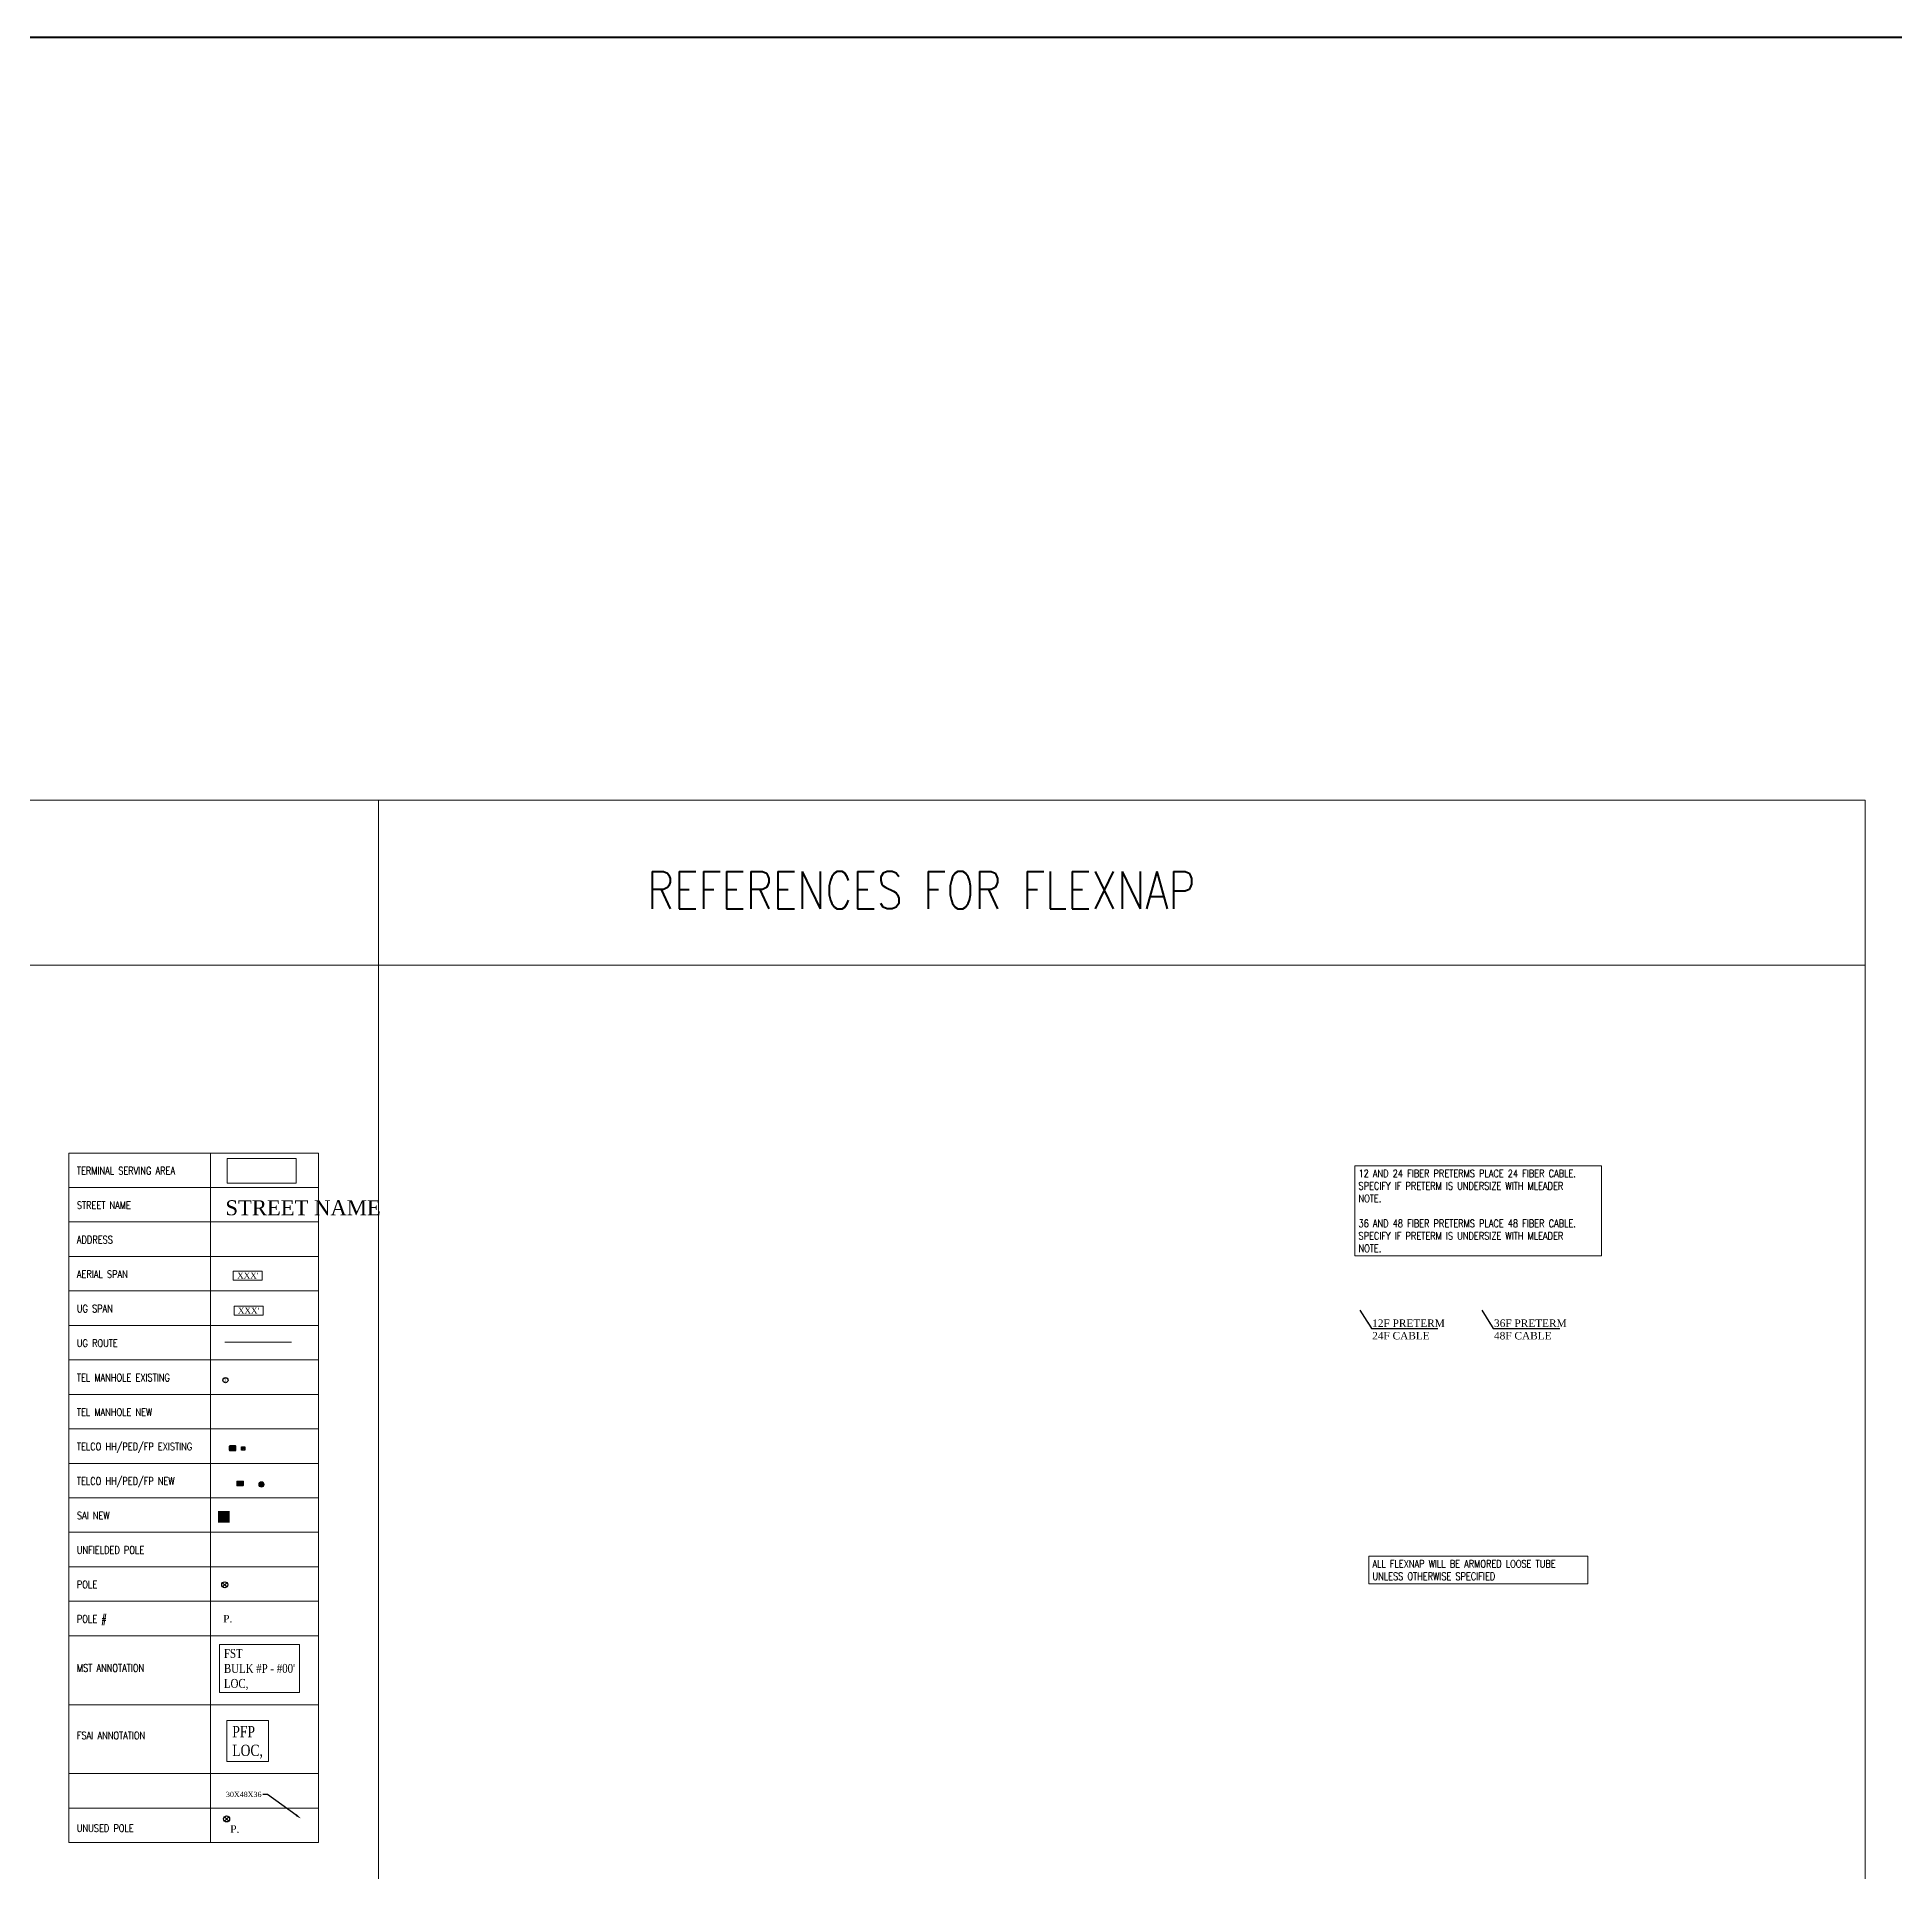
# Model space of a CAD drawing. Header units: feet. Extents: x 865220 to 2866543, y -2240498 to 973965.
# Drawn here: x 2858381 to 2859621, y 956159 to 957383 of the extents above; entities that cross this region are included whole.
import ezdxf
from ezdxf import colors
from ezdxf.entities.mleader import LeaderData, LeaderLine
from ezdxf.enums import TextEntityAlignment as Align
from ezdxf.math import Vec2, Vec3

# ---------------------------------------------------------------- set-up
doc = ezdxf.new("R2010")
doc.units = ezdxf.units.FT
doc.header["$LTSCALE"] = 0.015
doc.header["$MEASUREMENT"] = 0
doc.set_wipeout_variables(frame=1)
for name, color, linetype in [('DETAIL', 7, 'Continuous'), ('FOOTAGE', 7, 'Continuous'), ('NOTES', 7, 'Continuous'), ('pole', 30, 'Continuous'), ('PROP_TEL', 6, 'Continuous'), ('STREET NAME', 7, 'Continuous'), ('TELEPHONE STRUCT-EX', 30, 'Continuous'), ('TELEPHONE STRUCT-PROP', 6, 'Continuous'), ('TERMINAL SERVING AREAS', 1, 'Continuous'), ('TERMINALS', 7, 'Continuous'), ('UNDERGROUND', 6, 'UNDERGROUND'), ('UNUSED POLES', 255, 'Continuous')]:
    doc.layers.add(name, color=color, linetype=linetype)
doc.layers.add('RUNNING LINE (UNDERGROUND)', color=10, linetype='Continuous', lineweight=40)
doc.layers.add('WORK BOUNDARY', color=110, linetype='Continuous', lineweight=40)
doc.layers.add('TEMPLATE REFERENCE', color=2, linetype='Continuous', plot=False)
doc.styles.add('Dimensions 100', font='arial.ttf')
doc.styles.add('LINETXT', font='txt.shx', dxfattribs={"height": 0.07})
doc.styles.add('RS332', font='romans.shx', dxfattribs={"width": 0.8})
doc.styles.add('SIMPLEX', font='times.ttf', dxfattribs={"width": 0.8})
doc.styles.get("Standard").update_dxf_attribs({"font": 'times.ttf'})
doc.styles.add('Utilities', font='arial.ttf', dxfattribs={"height": 2.5})
doc.linetypes.add('UNDERGROUND', pattern='A,2.25,-0.25,["UG",LINETXT,S=2,R=0,X=0,Y=-0.1],-0.55', length=3.05)

# ---------------------------------------------------------------- blocks, each defined once
blk = doc.blocks.new('TELPED')
at = {"linetype": 'Continuous', "flags": 128}
blk.add_lwpolyline([(0.28, 0.28), (0.28, -0.28), (-0.28, -0.28), (-0.28, 0.28)], close=True, dxfattribs=at)
blk = doc.blocks.new('TELEPHONE PEDESTAL')
at = {"layer": 'TELEPHONE STRUCT-EX'}
for p, q in [((-1.1, 1.1), (1.1, -1.1)), ((1.1, 1.1), (-1.1, -1.1))]:
    blk.add_line(p, q, dxfattribs=at)
at = {"layer": 'TELEPHONE STRUCT-EX', "xscale": 4, "yscale": 4, "zscale": 4}
blk.add_blockref('TELPED', (0, 0), dxfattribs=at)
blk = doc.blocks.new('TELEPHONE MANHOLE')
at = {"layer": 'TELEPHONE STRUCT-EX'}
blk.add_circle((0, 0), 1.76, dxfattribs=at)
at = {"layer": 'TELEPHONE STRUCT-EX', "style": 'SIMPLEX'}
blk.add_text('T', height=2, dxfattribs=at).set_placement((0, 0), align=Align.MIDDLE_CENTER)
blk = doc.blocks.new('EX HH')
at = {"ltscale": 40, "true_color": 0xffffff}
h = blk.add_hatch(color=7, dxfattribs=at)
h.dxf.hatch_style = 1
h.paths.add_polyline_path([(-0.061, -0.031, 0.414214), (-0.046, -0.046), (0.046, -0.046, 0.414214), (0.061, -0.031), (0.061, 0.031, 0.414214), (0.046, 0.046), (-0.046, 0.046, 0.414214), (-0.061, 0.031)])
at = {"color": 30, "const_width": 0.005, "flags": 128}
blk.add_lwpolyline([(-0.061, 0.031), (-0.061, -0.031, 0.414214), (-0.046, -0.046), (0.046, -0.046, 0.414214), (0.061, -0.031), (0.061, 0.031, 0.414214), (0.046, 0.046), (-0.046, 0.046, 0.414214)], format="xyb", close=True, dxfattribs=at)
at = {"layer": 'RUNNING LINE (UNDERGROUND)', "color": 7, "lineweight": -3, "flags": 128}
blk.add_lwpolyline([(-0.054, 0.031), (-0.054, -0.031, 0.414214), (-0.046, -0.038), (0.046, -0.038, 0.414214), (0.054, -0.031), (0.054, 0.031, 0.414214), (0.046, 0.038), (-0.046, 0.038, 0.414214)], format="xyb", close=True, dxfattribs=at)
at = {"layer": 'TELEPHONE STRUCT-PROP', "color": 30, "style": 'Utilities'}
blk.add_text('HH', height=0.05, dxfattribs=at).set_placement((0, 0), align=Align.MIDDLE_CENTER)
blk = doc.blocks.new('PFP')
at = {"color": 6}
blk.add_wipeout([(-0.121, 0.121), (0.121, 0.121), (0.121, -0.121), (-0.121, -0.121)], dxfattribs=at)
at = {"ltscale": 40, "true_color": 0xffffff}
h = blk.add_hatch(color=7, dxfattribs=at)
h.dxf.hatch_style = 1
h.paths.add_polyline_path([(-0.121, -0.121), (0.121, -0.121), (0.121, 0.121), (-0.121, 0.121)])
at = {"layer": 'RUNNING LINE (UNDERGROUND)', "color": 6, "lineweight": 0, "const_width": 0.0181, "flags": 128}
blk.add_lwpolyline([(-0.121, 0.121), (0.121, 0.121), (0.121, -0.121), (-0.121, -0.121)], close=True, dxfattribs=at)
at = {"layer": 'RUNNING LINE (UNDERGROUND)', "color": 18, "lineweight": 0, "true_color": 0x000000, "const_width": 0.0181, "flags": 128}
for points in [[(-0.084, -0.084), (0.084, 0.084)], [(-0.084, 0.084), (0.084, -0.084)]]:
    blk.add_lwpolyline(points, dxfattribs=at)
blk = doc.blocks.new('NEW HH')
at = {"ltscale": 40, "true_color": 0xffffff}
h = blk.add_hatch(color=7, dxfattribs=at)
h.dxf.hatch_style = 1
h.paths.add_polyline_path([(-0.061, -0.031, 0.414214), (-0.046, -0.046), (0.046, -0.046, 0.414214), (0.061, -0.031), (0.061, 0.031, 0.414214), (0.046, 0.046), (-0.046, 0.046, 0.414214), (-0.061, 0.031)])
at = {"layer": 'RUNNING LINE (UNDERGROUND)', "color": 6, "lineweight": 0, "const_width": 0.005, "flags": 128}
blk.add_lwpolyline([(-0.061, 0.031), (-0.061, -0.031, 0.414214), (-0.046, -0.046), (0.046, -0.046, 0.414214), (0.061, -0.031), (0.061, 0.031, 0.414214), (0.046, 0.046), (-0.046, 0.046, 0.414214)], format="xyb", close=True, dxfattribs=at)
at = {"layer": 'TELEPHONE STRUCT-PROP', "color": 18, "true_color": 0x000000, "style": 'Utilities'}
blk.add_text('HH', height=0.05, dxfattribs=at).set_placement((0, 0), align=Align.MIDDLE_CENTER)
blk = doc.blocks.new('Proposed FlowerPot')
at = {"lineweight": 5, "ltscale": 100, "true_color": 0xffffff}
h = blk.add_hatch(color=7, dxfattribs=at)
h.dxf.hatch_style = 1
h.paths.add_polyline_path([(-0.06, 0, 0.414214), (0, -0.06, 0.414214), (0.06, 0, 0.414214), (0, 0.06, 0.414214)])
at = {"lineweight": 5, "ltscale": 100}
blk.add_circle((0, 0), 0.0604, dxfattribs=at)
at = {"layer": 'RUNNING LINE (UNDERGROUND)', "color": 6, "lineweight": 5, "const_width": 0.00907, "flags": 128}
blk.add_lwpolyline([(-0.06, 0, -0.414214), (0, 0.06, -0.414214), (0.06, 0, -0.414214), (0, -0.06, -0.414214), (-0.06, 0)], format="xyb", dxfattribs=at)
at = {"color": 18, "linetype": 'ByBlock', "lineweight": 5, "ltscale": 100, "true_color": 0x000000, "style": 'Dimensions 100'}
blk.add_text('F', height=0.0744, dxfattribs=at).set_placement((-0.029, -0.037))
blk = doc.blocks.new('JOINT USE POLE')
at = {"layer": 'TELEPHONE STRUCT-EX', "color": 0}
for p, q in [((1.4, 1.4), (-1.4, -1.4)), ((-1.4, 1.4), (1.4, -1.4))]:
    blk.add_line(p, q, dxfattribs=at)
blk.add_circle((0, 0), 2, dxfattribs=at)

msp = doc.modelspace()

# ---------------------------------------------------------------- linework, layer by layer
at = {"layer": 'TEMPLATE REFERENCE', "lineweight": 5}
msp.add_line((2856625.5, 956763.6), (2859601.1, 956763.6), dxfattribs=at)
at = {"layer": 'TEMPLATE REFERENCE', "lineweight": 5, "ltscale": 1.5}
for p, q in [((2858497.2, 956638.2), (2858497.2, 956178.2)), ((2858402.6, 956615.2), (2858569.1, 956615.2)), ((2858402.6, 956592.2), (2858569.1, 956592.2)), ((2858402.6, 956569.2), (2858569.1, 956569.2)), ((2858402.6, 956546.2), (2858569.1, 956546.2)), ((2858402.6, 956523.2), (2858569.1, 956523.2)), ((2858402.6, 956500.2), (2858569.1, 956500.2)), ((2858402.6, 956477.2), (2858569.1, 956477.2)), ((2858402.6, 956454.2), (2858569.1, 956454.2)), ((2858402.6, 956431.2), (2858569.1, 956431.2)), ((2858402.6, 956408.2), (2858569.1, 956408.2)), ((2858402.6, 956385.2), (2858569.1, 956385.2)), ((2858402.6, 956362.2), (2858569.1, 956362.2)), ((2858402.6, 956339.2), (2858569.1, 956339.2)), ((2858402.6, 956316.2), (2858569.1, 956316.2)), ((2858402.6, 956270.2), (2858569.1, 956270.2)), ((2858402.6, 956224.2), (2858569.1, 956224.2)), ((2858402.6, 956201.2), (2858569.1, 956201.2)), ((2858402.6, 956178.2), (2858561.3, 956178.2))]:
    msp.add_line(p, q, dxfattribs=at)
at = {"layer": 'TEMPLATE REFERENCE', "lineweight": 5}
msp.add_lwpolyline([(2857617.3, 956873.7), (2858609.2, 956873.7), (2858609.2, 955935.1), (2857617.3, 955935.1)], close=True, dxfattribs=at)
at = {"layer": 'TEMPLATE REFERENCE', "lineweight": 5, "ltscale": 1.5}
msp.add_lwpolyline([(2858402.6, 956638.2), (2858569.1, 956638.2), (2858569.1, 956178.2), (2858402.6, 956178.2)], close=True, dxfattribs=at)
at = {"layer": 'TERMINAL SERVING AREAS', "lineweight": 5, "ltscale": 1.5, "flags": 128}
msp.add_lwpolyline([(2858508.2, 956618.2), (2858508.2, 956634.6), (2858554.3, 956634.6), (2858554.3, 956618.2)], close=True, dxfattribs=at)
at = {"layer": 'UNDERGROUND', "color": 6, "lineweight": 5, "ltscale": 1.5, "flags": 128}
msp.add_lwpolyline([(2858506.7, 956512.1), (2858551.2, 956512.1)], dxfattribs=at)
at = {"layer": 'WORK BOUNDARY', "lineweight": 50}
msp.add_lwpolyline([(2854341.3, 957382.6), (2866543, 957382.6), (2866543, 953481.9), (2854341.3, 953481.9)], close=True, dxfattribs=at)

# ---------------------------------------------------------------- block references
at = {"layer": 'pole', "lineweight": 5}
msp.add_blockref('JOINT USE POLE', (2858506.6, 956350.2), dxfattribs=at)
at = {"layer": 'PROP_TEL', "lineweight": 5}
for name, p, xscale, yscale, zscale in [('NEW HH', (2858516.9, 956417.8), 40, 40, 40), ('Proposed FlowerPot', (2858531.1, 956417.1), 30, 30, 30)]:
    msp.add_blockref(name, p, dxfattribs=dict(at, xscale=xscale, yscale=yscale, zscale=zscale))
at = {"layer": 'TELEPHONE STRUCT-EX', "lineweight": 5}
for name, p, xscale, yscale, zscale in [('TELEPHONE MANHOLE', (2858507.1, 956486.7), 0.9768868823137693, 0.9768868823137693, 0.9768868823137693), ('EX HH', (2858511.9, 956441.3), 40, 40, 40), ('TELEPHONE PEDESTAL', (2858519, 956441.2), 0.9768868823137693, 0.9768868823137693, 0.9768868823137693)]:
    msp.add_blockref(name, p, dxfattribs=dict(at, xscale=xscale, yscale=yscale, zscale=zscale))
at = {"layer": 'UNUSED POLES', "lineweight": 5}
msp.add_blockref('JOINT USE POLE', (2858507.9, 956194), dxfattribs=at)

# ---------------------------------------------------------------- texts
at = {"layer": 'pole', "color": 30, "lineweight": 5, "ltscale": 40, "insert": (2858505.6, 956330.1), "char_height": 5, "attachment_point": 1}
msp.add_mtext('P.', dxfattribs=at)
at = {"layer": 'STREET NAME', "lineweight": 5, "ltscale": 40, "insert": (2858507.1, 956606.7), "char_height": 10, "attachment_point": 1}
msp.add_mtext('STREET NAME', dxfattribs=at)
at = {"layer": 'TEMPLATE REFERENCE', "lineweight": 5, "style": 'RS332', "width": 0.8}
for s, height, p in [('REFERENCES FOR FLEXNAP', 25, (2858788.3, 956801)), ('TERMINAL SERVING AREA', 5, (2858408, 956623.9)), ('STREET NAME', 5, (2858408, 956600.9)), ('ADDRESS', 5, (2858408, 956577.9)), ('AERIAL SPAN', 5, (2858408, 956554.9)), ('UG SPAN', 5, (2858408, 956531.9)), ('UG ROUTE', 5, (2858408, 956508.9)), ('TEL MANHOLE EXISTING', 5, (2858408, 956485.9)), ('TEL MANHOLE NEW', 5, (2858408, 956462.9)), ('TELCO HH/PED/FP EXISTING', 5, (2858408, 956439.9)), ('TELCO HH/PED/FP NEW', 5, (2858408, 956416.9)), ('SAI NEW', 5, (2858408, 956393.9)), ('UNFIELDED POLE', 5, (2858408, 956370.9)), ('POLE', 5, (2858408, 956347.9)), ('POLE #', 5, (2858408, 956324.9)), ('MST ANNOTATION', 5, (2858408, 956292.2)), ('FSAI ANNOTATION', 5, (2858408, 956247.2)), ('UNUSED POLE', 5, (2858408, 956185.3))]:
    msp.add_text(s, height=height, dxfattribs=at).set_placement(p)
at = {"layer": 'TEMPLATE REFERENCE', "lineweight": 5, "ltscale": 1.5, "char_height": 5, "attachment_point": 1, "style": 'RS332', "bg_fill": 16, "box_fill_scale": 1.5, "bg_fill_color": 256, "bg_fill_transparency": 0}
for s, insert, width in [('12 AND 24 FIBER PRETERMS PLACE 24 FIBER CABLE. SPECIFY IF PRETERM IS UNDERSIZE WITH MLEADER NOTE.\\P\\P36 AND 48 FIBER PRETERMS PLACE 48 FIBER CABLE. SPECIFY IF PRETERM IS UNDERSIZE WITH MLEADER NOTE.', (2859263.1, 956627.1), 159.669), ('ALL FLEXNAP WILL BE ARMORED LOOSE TUBE UNLESS OTHERWISE SPECIFIED', (2859272.4, 956366.7), 141.193)]:
    msp.add_mtext(s, dxfattribs=dict(at, insert=insert, width=width))
at = {"layer": 'UNUSED POLES', "color": 30, "lineweight": 5, "ltscale": 40, "insert": (2858510.3, 956189.8), "char_height": 5, "attachment_point": 1}
msp.add_mtext('P.', dxfattribs=at)

# ---------------------------------------------------------------- next in the draw order: block references
at = {"layer": 'PROP_TEL', "lineweight": 5, "xscale": 30, "yscale": 30, "zscale": 30}
msp.add_blockref('PFP', (2858506, 956395.6), dxfattribs=at)

# ---------------------------------------------------------------- next in the draw order: texts
at = {"layer": 'FOOTAGE', "lineweight": 5, "ltscale": 40, "char_height": 4, "width": 17.345, "attachment_point": 5, "bg_fill": 19, "box_fill_scale": 1.25, "bg_fill_color": 256, "bg_fill_transparency": 0}
for insert in [(2858522, 956556.5), (2858522.5, 956533.1)]:
    msp.add_mtext("\\pxqc;XXX'", dxfattribs=dict(at, insert=insert))
at = {"layer": 'PROP_TEL', "lineweight": 5, "ltscale": 0.5, "insert": (2858511.7, 956256), "char_height": 7.5, "attachment_point": 1, "style": 'SIMPLEX', "bg_fill": 19, "box_fill_scale": 1.5, "bg_fill_color": 256, "bg_fill_transparency": 0}
msp.add_mtext('PFP\\PLOC,', dxfattribs=at)
at = {"layer": 'TERMINALS', "lineweight": 5, "ltscale": 0.5, "insert": (2858506.1, 956307.4), "char_height": 6, "attachment_point": 1, "style": 'SIMPLEX', "bg_fill": 19, "box_fill_scale": 1.5, "bg_fill_color": 256, "bg_fill_transparency": 0}
msp.add_mtext("FST\\PBULK #P - #00'\\PLOC,", dxfattribs=at)

# ---------------------------------------------------------------- next in the draw order: leaders
at = {"layer": 'DETAIL', "lineweight": 5, "ltscale": 5}
ml = msp.add_multileader_mtext('Standard', dxfattribs=at)
ml.set_content('30X48X36', color=256)
ml.set_leader_properties()
ml.build(insert=Vec2(0, 0))
ml.multileader.update_dxf_attribs({"has_text_frame": 1, "text_left_attachment_type": 2, "text_right_attachment_type": 2, "dogleg_length": 3})
ctx = ml.context
ctx.base_point, ctx.char_height, ctx.landing_gap_size, ctx.plane_origin = Vec3(2858506.5, 956210.4), 3.5, 1.5, Vec3(2858581.8, 956227.2)
ctx.left_attachment, ctx.right_attachment, ctx.text_align_type = 2, 2, 1
notes = []
notes.append((ctx, [(0, (1, 1, 0), (2858535.1, 956210.4), (-1, 0), 3, [(0, [(2858557.5, 956194.2)], 0, [])])]))
ctx.mtext.insert, ctx.mtext.alignment, ctx.mtext.flow_direction = Vec3(2858519.3, 956212.1), 2, 5
ctx.mtext.has_bg_fill, ctx.mtext.bg_color, ctx.mtext.bg_scale_factor, ctx.mtext.bg_transparency, ctx.mtext.use_window_bg_color = 1, -1027028792, 1.5, 0, 1
at = {"layer": 'NOTES', "color": 32, "lineweight": 5, "ltscale": 1.5}
ml = msp.add_multileader_mtext('Standard', dxfattribs=at)
ml.set_content('12F PRETERM\\P24F CABLE', color=32)
ml.set_leader_properties()
ml.build(insert=Vec2(0, 0))
ml.multileader.update_dxf_attribs({"text_left_attachment_type": 6, "text_right_attachment_type": 6, "dogleg_length": 0.36, "arrow_head_size": 0.18})
ctx = ml.context
ctx.base_point, ctx.char_height, ctx.arrow_head_size, ctx.landing_gap_size, ctx.plane_origin = Vec3(2859272.1, 956521.2), 5, 0.18, 0.09, Vec3(2859086.6, 956550.2)
ctx.left_attachment, ctx.right_attachment = 6, 6
notes.append((ctx, [(0, (1, 1, 0), (2859271.7, 956521.2), (1, 0), 0.36, [(0, [(2859263.9, 956533.6)], 0, [])])]))
ctx.mtext.insert, ctx.mtext.flow_direction = Vec3(2859272.2, 956527.2), 5
ctx.mtext.has_bg_fill, ctx.mtext.bg_color, ctx.mtext.bg_scale_factor, ctx.mtext.bg_transparency, ctx.mtext.use_window_bg_color = 1, -1027028792, 1.5, 0, 1
ml = msp.add_multileader_mtext('Standard', dxfattribs=at)
ml.set_content('36F PRETERM\\P48F CABLE', color=32)
ml.set_leader_properties()
ml.build(insert=Vec2(0, 0))
ml.multileader.update_dxf_attribs({"text_left_attachment_type": 6, "text_right_attachment_type": 6, "dogleg_length": 0.36, "arrow_head_size": 0.18})
ctx = ml.context
ctx.base_point, ctx.char_height, ctx.arrow_head_size, ctx.landing_gap_size, ctx.plane_origin = Vec3(2859353.4, 956521.2), 5, 0.18, 0.09, Vec3(2859167.9, 956550.2)
ctx.left_attachment, ctx.right_attachment = 6, 6
notes.append((ctx, [(0, (1, 1, 0), (2859353, 956521.2), (1, 0), 0.36, [(0, [(2859345.2, 956533.6)], 0, [])])]))
ctx.mtext.insert, ctx.mtext.flow_direction = Vec3(2859353.5, 956527.2), 5
ctx.mtext.has_bg_fill, ctx.mtext.bg_color, ctx.mtext.bg_scale_factor, ctx.mtext.bg_transparency, ctx.mtext.use_window_bg_color = 1, -1027028792, 1.5, 0, 1
for ctx, leaders in notes:
    for number, flags, end, landing, length, lines in leaders:
        leader = LeaderData()
        leader.index, (leader.has_last_leader_line, leader.has_dogleg_vector, leader.attachment_direction) = number, flags
        leader.last_leader_point, leader.dogleg_vector, leader.dogleg_length = Vec3(end), Vec3(landing), length
        for number, points, colour, breaks in lines:
            line = LeaderLine()
            line.index, line.vertices, line.color, line.breaks = number, Vec3.list(points), colors.encode_raw_color(colour), breaks
            leader.lines.append(line)
        ctx.leaders.append(leader)

# ---------------------------------------------------------------- next in the draw order: linework, layer by layer
at = {"layer": 'TEMPLATE REFERENCE', "lineweight": 5}
msp.add_lwpolyline([(2858609.2, 956873.7), (2859601.1, 956873.7), (2859601.1, 955935.1), (2858609.2, 955935.1)], close=True, dxfattribs=at)

doc.saveas('drawing.dxf')
